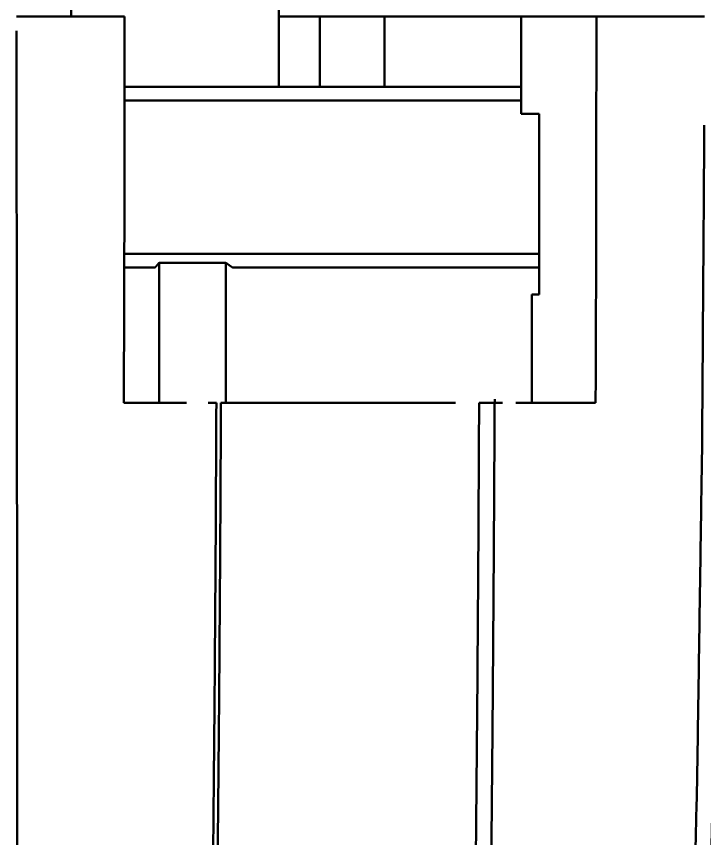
# Paper-space layout 'Layout1' of a CAD drawing. Header units: millimetres. Extents: x 102 to 294, y 28 to 266.
# Drawn here: x 121.21 to 136.46, y 154.12 to 172.33 of the extents above; entities that cross this region are included whole.
import ezdxf

# ---------------------------------------------------------------- set-up
doc = ezdxf.new("R2010")
doc.units = ezdxf.units.MM
doc.layers.add('170', color=7, linetype='Continuous', true_color=0xffffff)

psp = doc.layouts.get("Layout1")

# ---------------------------------------------------------------- linework, layer by layer
at = {"layer": '170', "color": 155, "linetype": 'Continuous', "lineweight": 50}
for p, q in [((122.428, 175.77), (122.428, 172.33)), ((127.028, 170.77), (127.028, 175.77)), ((121.213, 172.33), (123.611, 172.33)), ((123.611, 172.33), (123.611, 172.01)), ((127.937, 170.77), (127.937, 172.33)), ((128.168, 172.33), (128.09, 172.33)), ((129.373, 170.77), (129.373, 172.33)), ((132.398, 172.33), (129.373, 172.33)), ((132.398, 172.33), (132.398, 170.17)), ((134.066, 172.33), (132.398, 172.33)), ((134.066, 172.33), (134.066, 172.01)), ((136.463, 172.33), (134.066, 172.33)), ((132.8, 170.17), (132.398, 170.17)), ((132.8, 166.17), (132.8, 170.17)), ((124.373, 166.87), (124.373, 163.769)), ((125.857, 163.769), (125.857, 166.87)), ((132.636, 163.769), (132.636, 166.17)), ((132.636, 166.17), (132.8, 166.17)), ((130.941, 163.769), (125.746, 163.769)), ((131.467, 163.769), (131.983, 163.769))]:
    psp.add_line(p, q, dxfattribs=at)
for points in [[(127.937, 172.33), (127.028, 172.33)], [(128.09, 172.33), (127.937, 172.33)], [(129.373, 172.33), (128.168, 172.33)], [(123.611, 172.01), (123.608, 168.769)], [(134.066, 172.01), (134.063, 168.768)], [(129.91, 170.77), (132.398, 170.77)], [(130.053, 170.47), (132.398, 170.47)], [(132.8, 167.07), (130.053, 167.07)], [(125.857, 166.87), (124.373, 166.87)], [(124.288, 166.77), (123.601, 166.77)], [(129.91, 166.77), (125.998, 166.77)], [(132.8, 166.77), (129.91, 166.77)], [(124.983, 163.769), (123.593, 163.769)], [(132.282, 163.769), (134.049, 163.769)]]:
    psp.add_open_spline(points, degree=1, dxfattribs=at)
for points, knots in [([(121.213, 172.01), (121.223, 164.508), (121.23, 157.011), (121.232, 153.266), (121.234, 149.524), (121.234, 142.057), (121.233, 138.334), (121.231, 134.62), (121.222, 127.231), (121.216, 123.562), (121.208, 119.913), (121.187, 112.699)], [0, 0, 0.126487, 0.252895, 0.316038, 0.379123, 0.505023, 0.567789, 0.630403, 0.754987, 0.816853, 0.878368, 1, 1]), ([(123.607, 170.77), (125.235, 170.77), (128.423, 170.77), (129.91, 170.77)], [0, 0, 0.258391, 0.764041, 1, 1]), ([(123.606, 170.47), (126.926, 170.47), (130.053, 170.47)], [0, 0, 0.51502, 1, 1]), ([(134.024, 112.699), (134.355, 116.164), (134.653, 119.66), (134.791, 121.417), (134.921, 123.179), (135.045, 124.946), (135.163, 126.718), (135.379, 130.274), (135.571, 133.845), (135.658, 135.634), (135.74, 137.427), (135.817, 139.221), (135.889, 141.018), (136.129, 148.221), (136.299, 155.443), (136.407, 162.678), (136.458, 169.918)], [0, 0, 0.060758, 0.12199, 0.152753, 0.183599, 0.214522, 0.245517, 0.307704, 0.370115, 0.40139, 0.432706, 0.464055, 0.495436, 0.621232, 0.747342, 0.873626, 1, 1]), ([(136.749, 169.888), (136.729, 162.653), (136.647, 155.423), (136.498, 148.206), (136.272, 141.01), (136.202, 139.215), (136.127, 137.423), (136.047, 135.632), (135.961, 133.844), (135.77, 130.277), (135.553, 126.724), (135.434, 124.953), (135.309, 123.187), (135.176, 121.426), (135.035, 119.67), (134.73, 116.176), (134.39, 112.712)], [0, 0, 0.126391, 0.252673, 0.378761, 0.504525, 0.535897, 0.567238, 0.598545, 0.629813, 0.692212, 0.754393, 0.785388, 0.816314, 0.847166, 0.877938, 0.939198, 1, 1]), ([(123.608, 168.769), (123.602, 166.269), (123.593, 163.769)], [0, 0, 0.500006, 1, 1]), ([(134.063, 168.768), (134.058, 166.268), (134.049, 163.769)], [0, 0, 0.500138, 1, 1]), ([(123.601, 167.07), (125.268, 167.07), (128.53, 167.07), (130.053, 167.07)], [0, 0, 0.258434, 0.764042, 1, 1]), ([(124.288, 166.77), (124.33, 166.82), (124.373, 166.87)], [0, 0, 0.499827, 1, 1]), ([(125.857, 166.87), (125.928, 166.82), (125.998, 166.77)], [0, 0, 0.500277, 1, 1]), ([(125.644, 163.769), (125.628, 160.546), (125.605, 157.324), (125.576, 154.104), (125.559, 152.495), (125.541, 150.886), (125.498, 147.672), (125.448, 144.461), (125.391, 141.256), (125.325, 138.057), (125.167, 131.68), (124.971, 125.344), (124.915, 123.769), (124.857, 122.197), (124.795, 120.629), (124.73, 119.066), (124.592, 115.954), (124.44, 112.867)], [0, 0, 0.063303, 0.126577, 0.189814, 0.221417, 0.253007, 0.316139, 0.379193, 0.442149, 0.504992, 0.630264, 0.754742, 0.7857, 0.816584, 0.847393, 0.87812, 0.939286, 1, 1]), ([(125.746, 163.769), (125.729, 160.504), (125.706, 157.24), (125.676, 153.98), (125.64, 150.722), (125.596, 147.467), (125.545, 144.215), (125.531, 143.403), (125.502, 141.779), (125.453, 139.346), (125.419, 137.727), (125.342, 134.498), (125.257, 131.281), (125.161, 128.076), (125.055, 124.884), (124.998, 123.293), (124.938, 121.706), (124.875, 120.123), (124.808, 118.544), (124.666, 115.397), (124.508, 112.268)], [0, 0, 0.063389, 0.126728, 0.190018, 0.253256, 0.316438, 0.379562, 0.395334, 0.426866, 0.474094, 0.505518, 0.568208, 0.630678, 0.692914, 0.7549, 0.785795, 0.816622, 0.847379, 0.878063, 0.939197, 1, 1]), ([(125.459, 163.769), (125.488, 163.769), (125.507, 163.769), (125.571, 163.769), (125.597, 163.769), (125.608, 163.769), (125.634, 163.769), (125.645, 163.769)], [0, 0, 0.156639, 0.257639, 0.604212, 0.742528, 0.802022, 0.94073, 1, 1]), ([(130.229, 112.268), (130.386, 115.396), (130.529, 118.548), (130.563, 119.34), (130.596, 120.132), (130.628, 120.926), (130.659, 121.72), (130.719, 123.311), (130.777, 124.904), (130.883, 128.1), (130.978, 131.306), (131.064, 134.521), (131.14, 137.746), (131.207, 140.98), (131.266, 144.221), (131.293, 145.845), (131.329, 148.284), (131.351, 149.911), (131.361, 150.725), (131.397, 153.983), (131.427, 157.243), (131.45, 160.505), (131.467, 163.769)], [0, 0, 0.060782, 0.122026, 0.137405, 0.152804, 0.168218, 0.183646, 0.214543, 0.245493, 0.307549, 0.369802, 0.43224, 0.49485, 0.557622, 0.620548, 0.652067, 0.699412, 0.731008, 0.746811, 0.810047, 0.873325, 0.936643, 1, 1]), ([(130.597, 112.867), (130.75, 115.96), (130.889, 119.076), (130.954, 120.642), (131.016, 122.212), (131.075, 123.787), (131.131, 125.365), (131.329, 131.711), (131.488, 138.098), (131.554, 141.303), (131.612, 144.514), (131.663, 147.729), (131.706, 150.949), (131.725, 152.56), (131.742, 154.172), (131.757, 155.784), (131.771, 157.397), (131.794, 160.625), (131.812, 163.853)], [0, 0, 0.060713, 0.121879, 0.152606, 0.183415, 0.2143, 0.245259, 0.369738, 0.495011, 0.557853, 0.62081, 0.683864, 0.746996, 0.778586, 0.810189, 0.841802, 0.873425, 0.936698, 1, 1])]:
    psp.add_open_spline(points, degree=1, knots=knots, dxfattribs=at)

doc.saveas('drawing.dxf')
